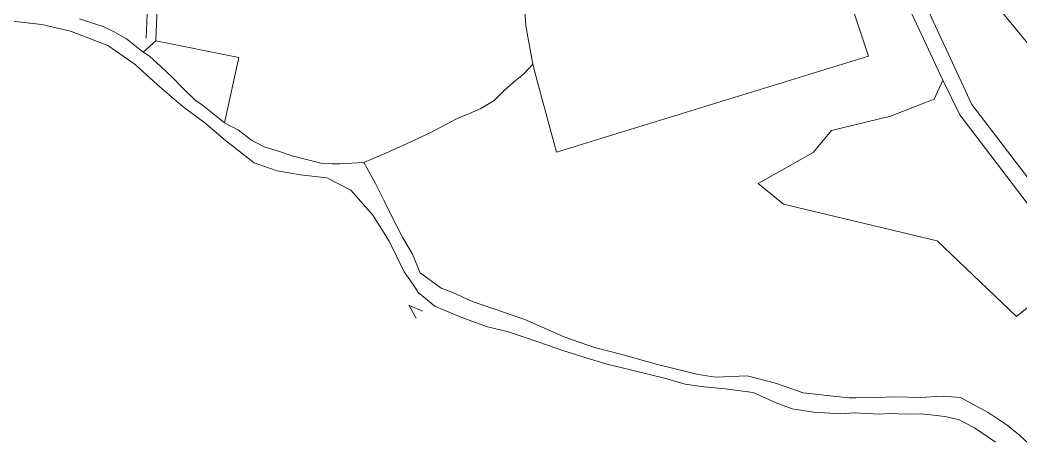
# Model space of a CAD drawing. Header units: millimetres. Extents: x 612493 to 615450, y 1317139 to 1319419.
# Drawn here: x 613486 to 614638, y 1317273 to 1317769 of the extents above; entities that cross this region are included whole.
import ezdxf

# ---------------------------------------------------------------- set-up
doc = ezdxf.new("R2010")
doc.units = ezdxf.units.MM
doc.layers.add('2', color=7, linetype='Continuous')
doc.layers.add('CVL_CUADCON_TIT', color=1, linetype='Continuous')

msp = doc.modelspace()

# ---------------------------------------------------------------- linework, layer by layer
at = {"layer": '2', "color": 1, "lineweight": 0}
for p, q in [((613645, 1318087.5), (613631.8, 1317748.2)), ((613656.1, 1318084.4), (613642.8, 1317745.1)), ((614386.3, 1318046.1), (614548.7, 1317699.9)), ((614796.2, 1317558), (614561.3, 1317846.1)), ((614515.2, 1317815.3), (614581.9, 1317671.9)), ((614463.1, 1317727.6), (614440.4, 1317795.6)), ((614066.9, 1317784.8), (614068.6, 1317762.5)), ((613511.6, 1317763.7), (613477.5, 1317767.8)), ((613544.7, 1317756.2), (613511.6, 1317763.7)), ((613555, 1317770.3), (613567.7, 1317766.3)), ((613567.7, 1317766.3), (613582.3, 1317761.5)), ((613582.3, 1317761.5), (613594, 1317755.7)), ((614068.6, 1317762.5), (614076.5, 1317718.1)), ((613587.5, 1317739.7), (613544.7, 1317756.2)), ((613594, 1317755.7), (613609, 1317747.4)), ((613619.1, 1317717.8), (613587.5, 1317739.7)), ((613609, 1317747.4), (613628.4, 1317732.1)), ((613642.8, 1317745.1), (613628.4, 1317732.1)), ((613738.5, 1317725.8), (613642.8, 1317745.1)), ((613628.4, 1317732.1), (613635.6, 1317727.5)), ((613635.6, 1317727.5), (613648.8, 1317715.1)), ((614104, 1317617.1), (614463.1, 1317727.6)), ((613644.9, 1317694.3), (613619.1, 1317717.8)), ((613648.8, 1317715.1), (613661.9, 1317702.8)), ((613721.9, 1317650.8), (613738.5, 1317725.8)), ((614066.1, 1317706.8), (614076.5, 1317718.1)), ((614076.5, 1317718.1), (614081.9, 1317697.5)), ((614054.5, 1317697.4), (614066.1, 1317706.8)), ((613674.3, 1317669.3), (613644.9, 1317694.3)), ((613661.9, 1317702.8), (613673.9, 1317690.6)), ((614043.6, 1317687.9), (614054.5, 1317697.4)), ((614081.9, 1317697.5), (614104, 1317617.1)), ((614538.6, 1317678), (614548.7, 1317699.9)), ((614548.7, 1317699.9), (614568.2, 1317660.1)), ((613673.9, 1317690.6), (613687.7, 1317677.2)), ((614032.2, 1317676.6), (614043.6, 1317687.9)), ((613699.3, 1317650.6), (613674.3, 1317669.3)), ((613687.7, 1317677.2), (613696.4, 1317671.2)), ((613696.4, 1317671.2), (613713.7, 1317657.1)), ((614016.8, 1317667.2), (614032.2, 1317676.6)), ((614488.4, 1317658.4), (614538.6, 1317678)), ((614581.9, 1317671.9), (614711.4, 1317501.8)), ((613713.7, 1317657.1), (613721.9, 1317650.8)), ((613989.4, 1317655.6), (614003.6, 1317661.5)), ((614003.6, 1317661.5), (614016.8, 1317667.2)), ((614420.2, 1317642), (614488.4, 1317658.4)), ((614568.2, 1317660.1), (614701.6, 1317484)), ((613723, 1317630.2), (613699.3, 1317650.6)), ((613721.9, 1317650.8), (613738, 1317642.2)), ((613959.3, 1317639.4), (613989.4, 1317655.6)), ((613738, 1317642.2), (613753, 1317630.9)), ((613932.2, 1317626.8), (613959.3, 1317639.4)), ((614399.2, 1317616.7), (614420.2, 1317642)), ((613756, 1317604.7), (613723, 1317630.2)), ((613753, 1317630.9), (613767.3, 1317623.1)), ((613767.3, 1317623.1), (613785.1, 1317617.6)), ((613907.3, 1317615.7), (613932.2, 1317626.8)), ((613785.1, 1317617.6), (613799.6, 1317612.8)), ((613799.6, 1317612.8), (613813.1, 1317609.1)), ((613882, 1317604.9), (613907.3, 1317615.7)), ((614335.9, 1317580.8), (614399.2, 1317616.7)), ((613782.4, 1317595.4), (613756, 1317604.7)), ((613813.1, 1317609.1), (613833, 1317604.4)), ((613833, 1317604.4), (613845.9, 1317603.7)), ((613845.9, 1317603.7), (613854.8, 1317603.5)), ((613854.8, 1317603.5), (613882, 1317604.9)), ((613895.6, 1317580.8), (613882, 1317604.9)), ((613895.6, 1317580.8), (613882, 1317604.9)), ((613809.4, 1317590.8), (613782.4, 1317595.4)), ((613839.4, 1317587.6), (613809.4, 1317590.8)), ((613867.4, 1317573.3), (613839.4, 1317587.6)), ((613905.4, 1317560.8), (613895.6, 1317580.8)), ((613905.4, 1317560.8), (613895.6, 1317580.8)), ((614365, 1317557.3), (614335.9, 1317580.8)), ((613892.5, 1317544.5), (613867.4, 1317573.3)), ((613913.1, 1317545.1), (613905.4, 1317560.8)), ((613913.1, 1317545.1), (613905.4, 1317560.8)), ((614542.1, 1317514.9), (614365, 1317557.3)), ((613911.5, 1317514.4), (613892.5, 1317544.5)), ((613927.2, 1317518.3), (613913.1, 1317545.1)), ((613927.2, 1317518.3), (613913.1, 1317545.1)), ((613928.5, 1317479.1), (613911.5, 1317514.4)), ((613938, 1317499.5), (613927.2, 1317518.3)), ((613938, 1317499.5), (613927.2, 1317518.3)), ((614633.4, 1317428), (614542.1, 1317514.9)), ((613947, 1317478), (613938, 1317499.5)), ((613947, 1317478), (613938, 1317499.5)), ((613939.7, 1317463.7), (613928.5, 1317479.1)), ((613971, 1317460.6), (613947, 1317478)), ((613971, 1317460.6), (613947, 1317478)), ((614701.6, 1317484), (614633.4, 1317428)), ((613944.6, 1317455.3), (613939.7, 1317463.7)), ((613963.8, 1317439.7), (613944.6, 1317455.3)), ((613984.5, 1317455.6), (613971, 1317460.6)), ((613984.5, 1317455.6), (613971, 1317460.6)), ((614006.2, 1317445.3), (613984.5, 1317455.6)), ((614006.2, 1317445.3), (613984.5, 1317455.6)), ((613993.8, 1317427.1), (613963.8, 1317439.7)), ((614067.3, 1317424.5), (614006.2, 1317445.3)), ((614067.3, 1317424.5), (614006.2, 1317445.3)), ((614024.6, 1317416.1), (613993.8, 1317427.1)), ((614048.5, 1317410.2), (614024.6, 1317416.1)), ((614113.4, 1317403.9), (614067.3, 1317424.5)), ((614113.4, 1317403.9), (614067.3, 1317424.5)), ((614083.7, 1317398.2), (614048.5, 1317410.2)), ((614147.7, 1317392.2), (614113.4, 1317403.9)), ((614147.7, 1317392.2), (614113.4, 1317403.9)), ((614112.2, 1317388.2), (614083.7, 1317398.2)), ((614180.8, 1317383.7), (614147.7, 1317392.2)), ((614180.8, 1317383.7), (614147.7, 1317392.2)), ((614137.9, 1317380.2), (614112.2, 1317388.2)), ((614220, 1317372.5), (614180.8, 1317383.7)), ((614220, 1317372.5), (614180.8, 1317383.7)), ((614160.6, 1317373.2), (614137.9, 1317380.2)), ((614192.1, 1317365.8), (614160.6, 1317373.2)), ((614267.1, 1317361.1), (614220, 1317372.5)), ((614267.1, 1317361.1), (614220, 1317372.5)), ((614228, 1317356.8), (614192.1, 1317365.8)), ((614286.7, 1317358.2), (614267.1, 1317361.1)), ((614286.7, 1317358.2), (614267.1, 1317361.1)), ((614323.5, 1317359.4), (614286.7, 1317358.2)), ((614323.5, 1317359.4), (614286.7, 1317358.2)), ((614355.8, 1317351.2), (614323.5, 1317359.4)), ((614355.8, 1317351.2), (614323.5, 1317359.4)), ((614251.9, 1317349.8), (614228, 1317356.8)), ((614270.5, 1317347.1), (614251.9, 1317349.8)), ((614298.2, 1317344.5), (614270.5, 1317347.1)), ((614387.9, 1317339.9), (614355.8, 1317351.2)), ((614387.9, 1317339.9), (614355.8, 1317351.2)), ((614330.2, 1317340.4), (614298.2, 1317344.5)), ((614356.7, 1317328.3), (614330.2, 1317340.4)), ((614422.2, 1317336), (614387.9, 1317339.9)), ((614422.2, 1317336), (614387.9, 1317339.9)), ((614440.8, 1317334.4), (614422.2, 1317336)), ((614440.8, 1317334.4), (614422.2, 1317336)), ((614448.2, 1317334.2), (614440.8, 1317334.4)), ((614448.2, 1317334.2), (614440.8, 1317334.4)), ((614471, 1317334.5), (614448.2, 1317334.2)), ((614471, 1317334.5), (614448.2, 1317334.2)), ((614493.6, 1317335.4), (614471, 1317334.5)), ((614493.6, 1317335.4), (614471, 1317334.5)), ((614522.4, 1317334.8), (614493.6, 1317335.4)), ((614522.4, 1317334.8), (614493.6, 1317335.4)), ((614548.3, 1317336.2), (614522.4, 1317334.8)), ((614548.3, 1317336.2), (614522.4, 1317334.8)), ((614568.9, 1317334.6), (614548.3, 1317336.2)), ((614568.9, 1317334.6), (614548.3, 1317336.2)), ((614600.7, 1317317.5), (614568.9, 1317334.6)), ((614600.7, 1317317.5), (614568.9, 1317334.6)), ((614375.3, 1317321.6), (614356.7, 1317328.3)), ((614399.5, 1317317.6), (614375.3, 1317321.6)), ((614431.3, 1317316), (614399.5, 1317317.6)), ((614447, 1317316.9), (614431.3, 1317316)), ((614475.7, 1317315.5), (614447, 1317316.9)), ((614487.7, 1317316.1), (614475.7, 1317315.5)), ((614506.5, 1317315.4), (614487.7, 1317316.1)), ((614524.2, 1317316), (614506.5, 1317315.4)), ((614550.7, 1317312.6), (614524.2, 1317316)), ((614566.7, 1317309.4), (614550.7, 1317312.6)), ((614622.4, 1317302.6), (614600.7, 1317317.5)), ((614622.4, 1317302.6), (614600.7, 1317317.5)), ((614585.1, 1317299.9), (614566.7, 1317309.4)), ((614609.3, 1317283.2), (614585.1, 1317299.9)), ((614637.2, 1317290.8), (614622.4, 1317302.6)), ((614637.2, 1317290.8), (614622.4, 1317302.6)), ((614656.4, 1317273.1), (614637.2, 1317290.8)), ((614656.4, 1317273.1), (614637.2, 1317290.8))]:
    msp.add_line(p, q, dxfattribs=at)
at = {"layer": 'CVL_CUADCON_TIT', "color": 1, "lineweight": 0, "ltscale": 0.5}
for p, q in [((613949.6, 1317434), (613934, 1317440.8)), ((613934, 1317440.8), (613942.4, 1317425.8))]:
    msp.add_line(p, q, dxfattribs=at)

doc.saveas('drawing.dxf')
